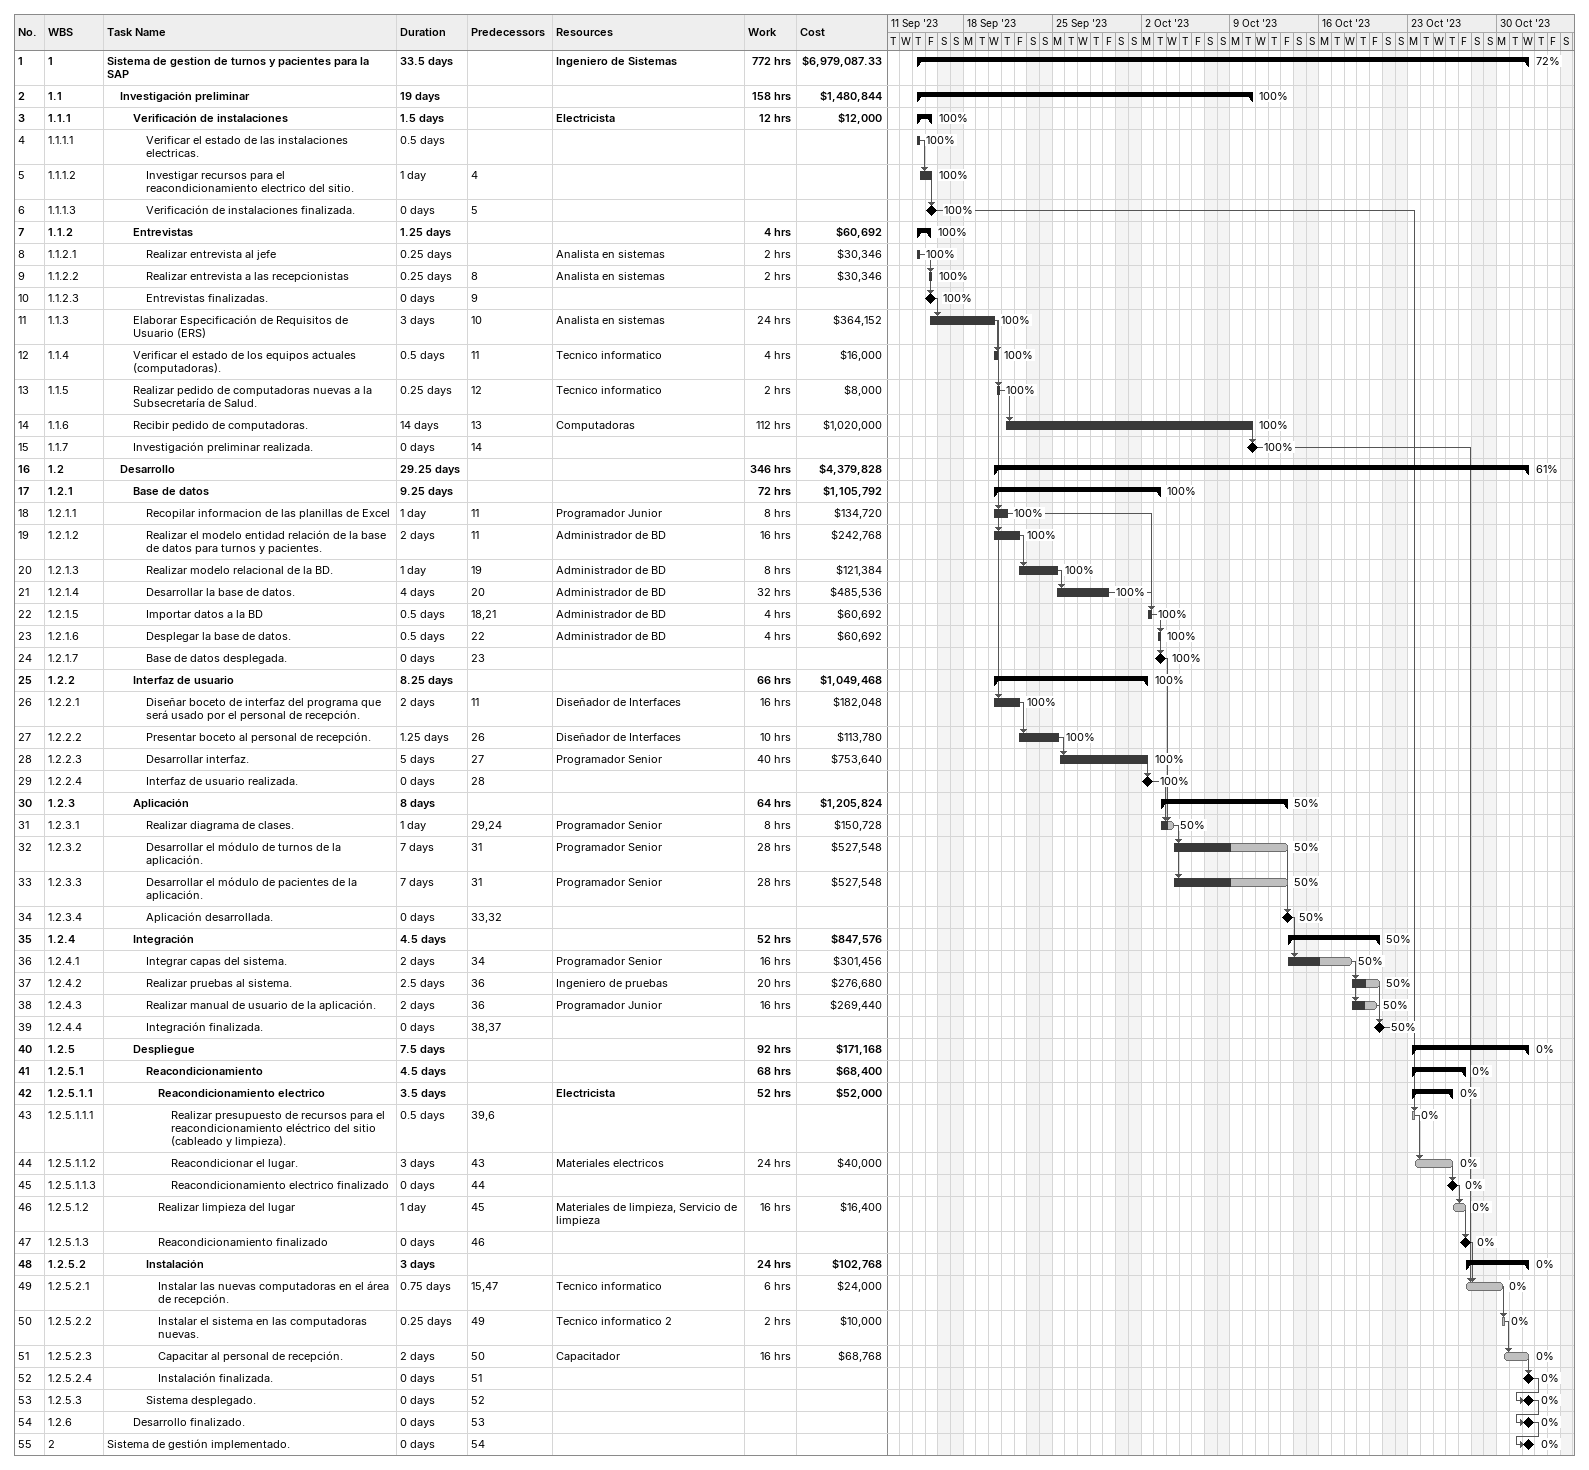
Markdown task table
| ID | WBS | Task | Duration | Start | Finish | Predecessors | Resources | % complete | Work (h) | Cost ($) |
|---|---|---|---|---|---|---|---|---|---|---|
| 1 | 1 | **Sistema de gestion de turnos y pacientes para la SAP** | 33.5d | 2023-09-14 | 2023-11-01 |  | Ingeniero de Sistemas | 72 | 772 | 6979087.33 |
| 2 | 1.1 | **Investigación preliminar** | 19d | 2023-09-14 | 2023-10-10 |  |  | 100 | 158 | 1480844 |
| 3 | 1.1.1 | **Verificación de instalaciones** | 1.5d | 2023-09-14 | 2023-09-15 |  | Electricista | 100 | 12 | 12000 |
| 4 | 1.1.1.1 | Verificar el estado de las instalaciones electricas. | 0.5d | 2023-09-14 | 2023-09-14 |  |  | 100 |  |  |
| 5 | 1.1.1.2 | Investigar recursos para el reacondicionamiento electrico del sitio. | 1d | 2023-09-14 | 2023-09-15 | 4 |  | 100 |  |  |
| 6 | 1.1.1.3 | Verificación de instalaciones finalizada. | 0d | 2023-09-15 | 2023-09-15 | 5 |  | 100 |  |  |
| 7 | 1.1.2 | **Entrevistas** | 1.25d | 2023-09-14 | 2023-09-15 |  |  | 100 | 4 | 60692 |
| 8 | 1.1.2.1 | Realizar entrevista al jefe | 0.25d | 2023-09-14 | 2023-09-14 |  | Analista en sistemas | 100 | 2 | 30346 |
| 9 | 1.1.2.2 | Realizar entrevista a las recepcionistas | 0.25d | 2023-09-15 | 2023-09-15 | 8 | Analista en sistemas | 100 | 2 | 30346 |
| 10 | 1.1.2.3 | Entrevistas finalizadas. | 0d | 2023-09-15 | 2023-09-15 | 9 |  | 100 |  |  |
| 11 | 1.1.3 | Elaborar Especificación de Requisitos de Usuario (ERS) | 3d | 2023-09-15 | 2023-09-20 | 10 | Analista en sistemas | 100 | 24 | 364152 |
| 12 | 1.1.4 | Verificar el estado de los equipos actuales (computadoras). | 0.5d | 2023-09-20 | 2023-09-20 | 11 | Tecnico informatico | 100 | 4 | 16000 |
| 13 | 1.1.5 | Realizar pedido de computadoras nuevas a la Subsecretaría de Salud. | 0.25d | 2023-09-20 | 2023-09-20 | 12 | Tecnico informatico | 100 | 2 | 8000 |
| 14 | 1.1.6 | Recibir pedido de computadoras. | 14d | 2023-09-21 | 2023-10-10 | 13 | Computadoras | 100 | 112 | 1020000 |
| 15 | 1.1.7 | Investigación preliminar realizada. | 0d | 2023-10-10 | 2023-10-10 | 14 |  | 100 |  |  |
| 16 | 1.2 | **Desarrollo** | 29.25d | 2023-09-20 | 2023-11-01 |  |  | 61 | 346 | 4379828 |
| 17 | 1.2.1 | **Base de datos** | 9.25d | 2023-09-20 | 2023-10-03 |  |  | 100 | 72 | 1105792 |
| 18 | 1.2.1.1 | Recopilar informacion de las planillas de Excel | 1d | 2023-09-20 | 2023-09-21 | 11 | Programador Junior | 100 | 8 | 134720 |
| 19 | 1.2.1.2 | Realizar el modelo entidad relación de la base de datos para turnos y pacientes. | 2d | 2023-09-20 | 2023-09-22 | 11 | Administrador de BD | 100 | 16 | 242768 |
| 20 | 1.2.1.3 | Realizar modelo relacional de la BD. | 1d | 2023-09-22 | 2023-09-25 | 19 | Administrador de BD | 100 | 8 | 121384 |
| 21 | 1.2.1.4 | Desarrollar la base de datos. | 4d | 2023-09-25 | 2023-09-29 | 20 | Administrador de BD | 100 | 32 | 485536 |
| 22 | 1.2.1.5 | Importar datos a la BD | 0.5d | 2023-10-02 | 2023-10-02 | 18, 21 | Administrador de BD | 100 | 4 | 60692 |
| 23 | 1.2.1.6 | Desplegar la base de datos. | 0.5d | 2023-10-03 | 2023-10-03 | 22 | Administrador de BD | 100 | 4 | 60692 |
| 24 | 1.2.1.7 | Base de datos desplegada. | 0d | 2023-10-03 | 2023-10-03 | 23 |  | 100 |  |  |
| 25 | 1.2.2 | **Interfaz de usuario** | 8.25d | 2023-09-20 | 2023-10-02 |  |  | 100 | 66 | 1049468 |
| 26 | 1.2.2.1 | Diseñar boceto de interfaz del programa que será usado por el personal de recepción. | 2d | 2023-09-20 | 2023-09-22 | 11 | Diseñador de Interfaces | 100 | 16 | 182048 |
| 27 | 1.2.2.2 | Presentar boceto al personal de recepción. | 1.25d | 2023-09-22 | 2023-09-25 | 26 | Diseñador de Interfaces | 100 | 10 | 113780 |
| 28 | 1.2.2.3 | Desarrollar interfaz. | 5d | 2023-09-25 | 2023-10-02 | 27 | Programador Senior | 100 | 40 | 753640 |
| 29 | 1.2.2.4 | Interfaz de usuario realizada. | 0d | 2023-10-02 | 2023-10-02 | 28 |  | 100 |  |  |
| 30 | 1.2.3 | **Aplicación** | 8d | 2023-10-03 | 2023-10-13 |  |  | 50 | 64 | 1205824 |
| 31 | 1.2.3.1 | Realizar diagrama de clases. | 1d | 2023-10-03 | 2023-10-04 | 29, 24 | Programador Senior | 50 | 8 | 150728 |
| 32 | 1.2.3.2 | Desarrollar el módulo de turnos de la aplicación. | 7d | 2023-10-04 | 2023-10-13 | 31 | Programador Senior | 50 | 28 | 527548 |
| 33 | 1.2.3.3 | Desarrollar el módulo de pacientes de la aplicación. | 7d | 2023-10-04 | 2023-10-13 | 31 | Programador Senior | 50 | 28 | 527548 |
| 34 | 1.2.3.4 | Aplicación desarrollada. | 0d | 2023-10-13 | 2023-10-13 | 33, 32 |  | 50 |  |  |
| 35 | 1.2.4 | **Integración** | 4.5d | 2023-10-13 | 2023-10-20 |  |  | 50 | 52 | 847576 |
| 36 | 1.2.4.1 | Integrar capas del sistema. | 2d | 2023-10-13 | 2023-10-18 | 34 | Programador Senior | 50 | 16 | 301456 |
| 37 | 1.2.4.2 | Realizar pruebas al sistema. | 2.5d | 2023-10-18 | 2023-10-20 | 36 | Ingeniero de pruebas | 50 | 20 | 276680 |
| 38 | 1.2.4.3 | Realizar manual de usuario de la aplicación. | 2d | 2023-10-18 | 2023-10-20 | 36 | Programador Junior | 50 | 16 | 269440 |
| 39 | 1.2.4.4 | Integración finalizada. | 0d | 2023-10-20 | 2023-10-20 | 38, 37 |  | 50 |  |  |
| 40 | 1.2.5 | **Despliegue** | 7.5d | 2023-10-23 | 2023-11-01 |  |  | 0 | 92 | 171168 |
| 41 | 1.2.5.1 | **Reacondicionamiento** | 4.5d | 2023-10-23 | 2023-10-27 |  |  | 0 | 68 | 68400 |
| 42 | 1.2.5.1.1 | **Reacondicionamiento electrico** | 3.5d | 2023-10-23 | 2023-10-26 |  | Electricista | 0 | 52 | 52000 |
| 43 | 1.2.5.1.1.1 | Realizar presupuesto de recursos para el reacondicionamiento eléctrico del sitio (cableado y limpieza). | 0.5d | 2023-10-23 | 2023-10-23 | 39, 6 |  | 0 |  |  |
| 44 | 1.2.5.1.1.2 | Reacondicionar el lugar. | 3d | 2023-10-23 | 2023-10-26 | 43 | Materiales electricos | 0 | 24 | 40000 |
| 45 | 1.2.5.1.1.3 | Reacondicionamiento electrico finalizado | 0d | 2023-10-26 | 2023-10-26 | 44 |  | 0 |  |  |
| 46 | 1.2.5.1.2 | Realizar limpieza del lugar | 1d | 2023-10-26 | 2023-10-27 | 45 | Materiales de limpieza, Servicio de limpieza | 0 | 16 | 16400 |
| 47 | 1.2.5.1.3 | Reacondicionamiento finalizado | 0d | 2023-10-27 | 2023-10-27 | 46 |  | 0 |  |  |
| 48 | 1.2.5.2 | **Instalación** | 3d | 2023-10-27 | 2023-11-01 |  |  | 0 | 24 | 102768 |
| 49 | 1.2.5.2.1 | Instalar las nuevas computadoras en el área de recepción. | 0.75d | 2023-10-27 | 2023-10-30 | 15, 47 | Tecnico informatico | 0 | 6 | 24000 |
| 50 | 1.2.5.2.2 | Instalar el sistema en las computadoras nuevas. | 0.25d | 2023-10-30 | 2023-10-30 | 49 | Tecnico informatico 2 | 0 | 2 | 10000 |
| 51 | 1.2.5.2.3 | Capacitar al personal de recepción. | 2d | 2023-10-30 | 2023-11-01 | 50 | Capacitador | 0 | 16 | 68768 |
| 52 | 1.2.5.2.4 | Instalación finalizada. | 0d | 2023-11-01 | 2023-11-01 | 51 |  | 0 |  |  |
| 53 | 1.2.5.3 | Sistema desplegado. | 0d | 2023-11-01 | 2023-11-01 | 52 |  | 0 |  |  |
| 54 | 1.2.6 | Desarrollo finalizado. | 0d | 2023-11-01 | 2023-11-01 | 53 |  | 0 |  |  |
| 55 | 2 | Sistema de gestión implementado. | 0d | 2023-11-01 | 2023-11-01 | 54 |  | 0 |  |  |
